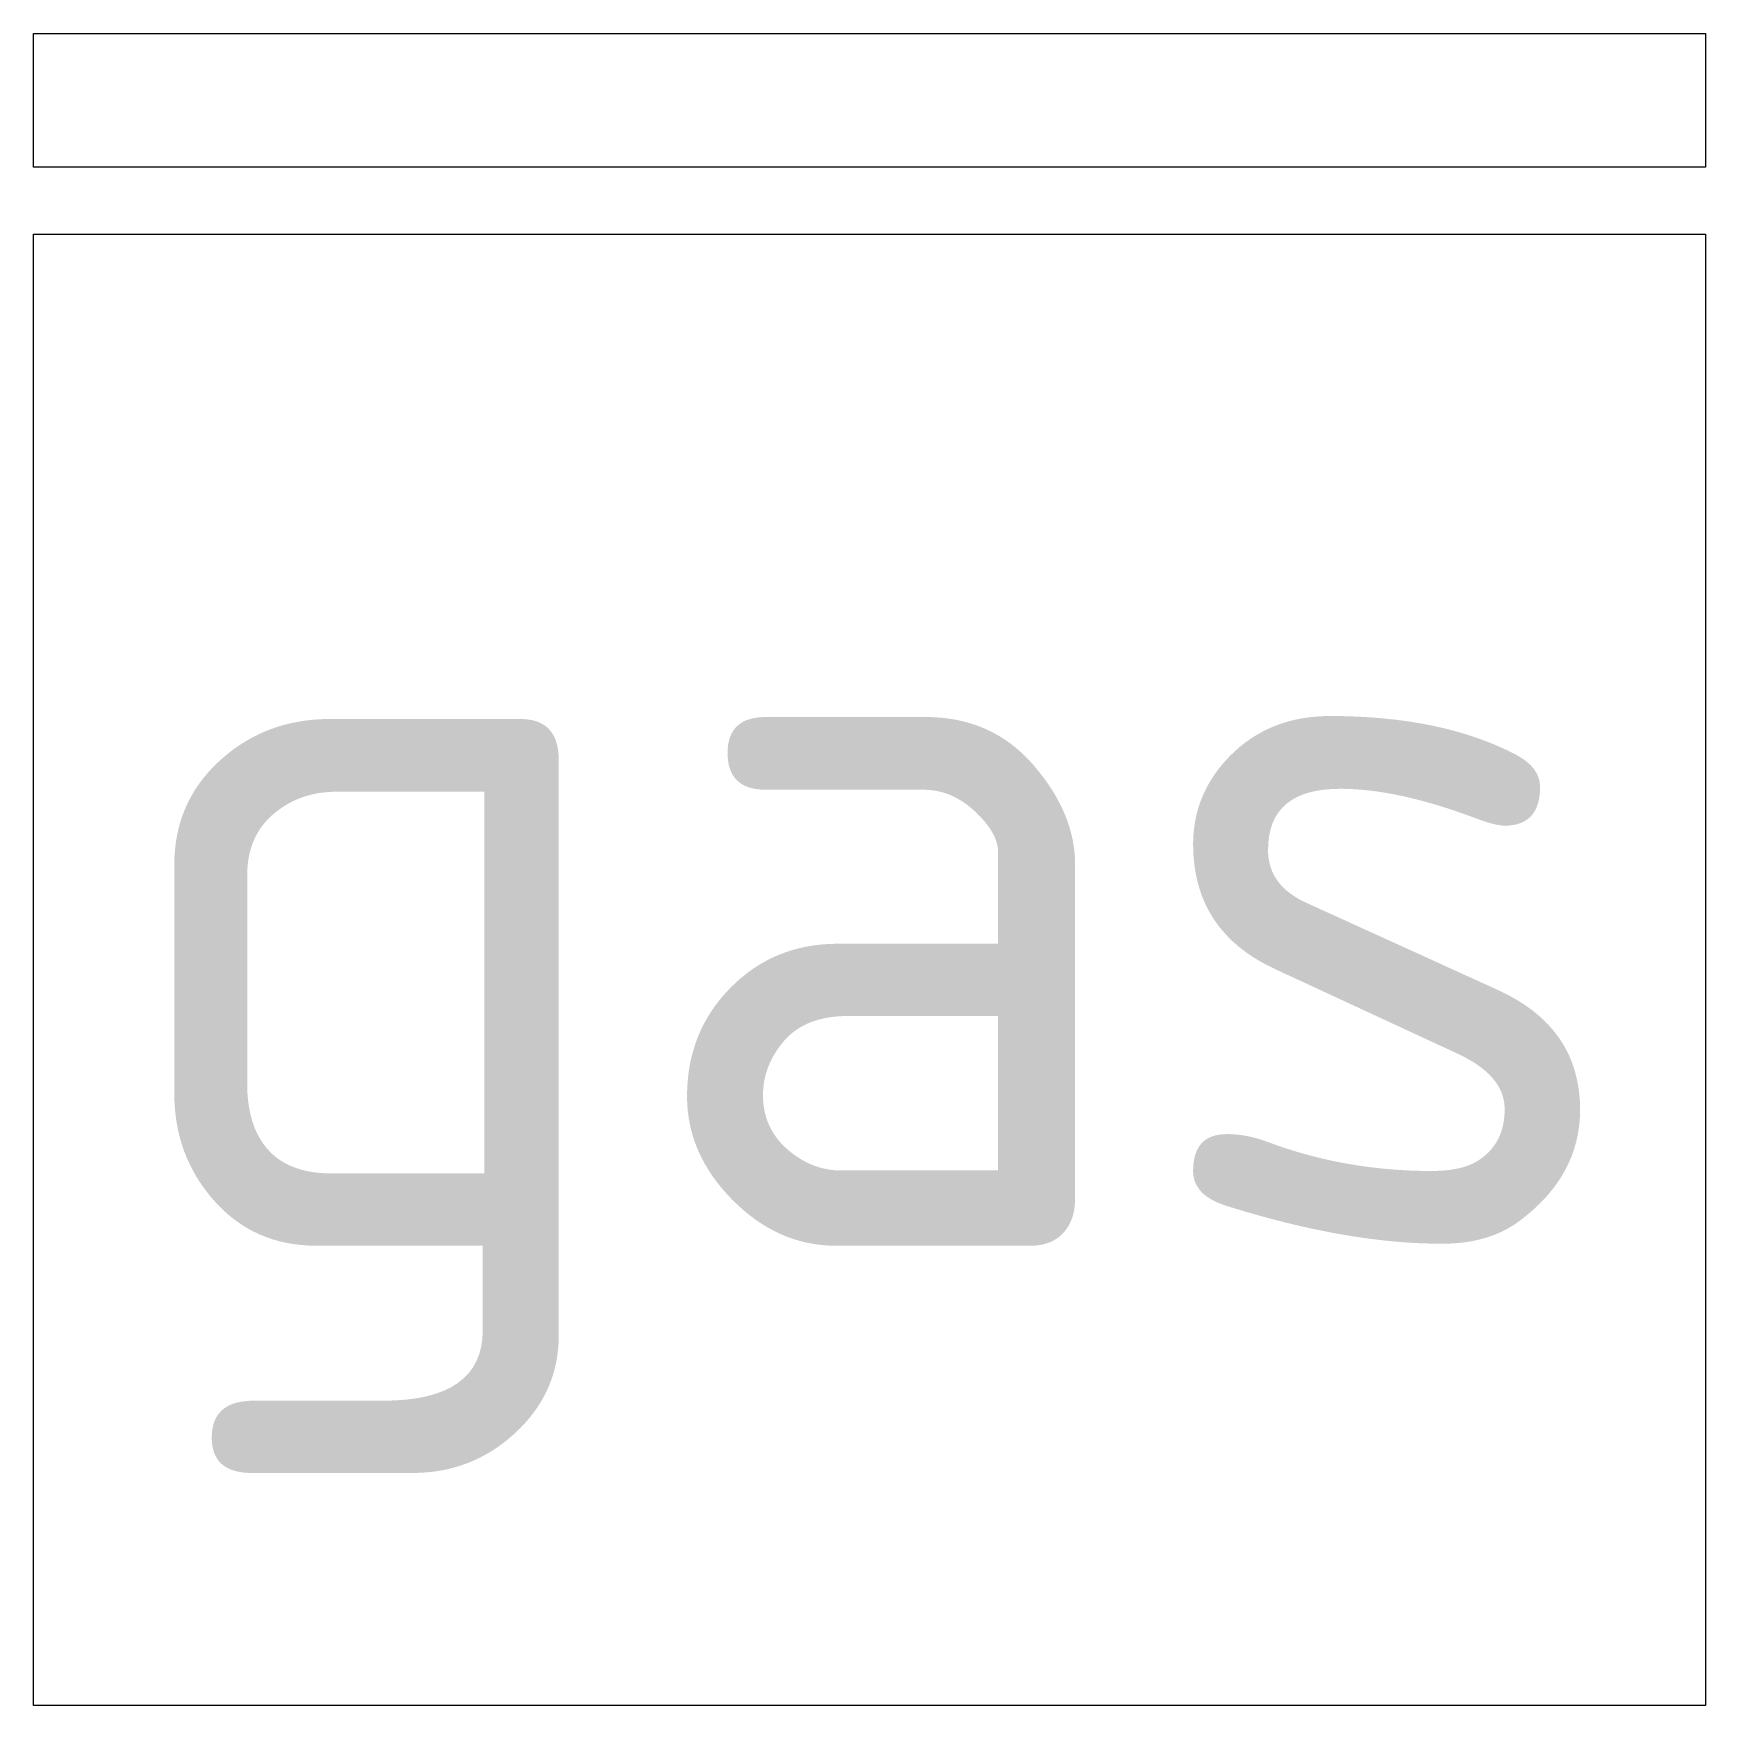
# Model space of a CAD drawing. Extents: x -2 to 2, y -2 to 2.
import ezdxf
from ezdxf.enums import TextEntityAlignment as Align

# ---------------------------------------------------------------- set-up
doc = ezdxf.new("R2010")
doc.units = 0
doc.styles.add('NLCS-ISO', font='NLCS-ISO.ttf')

msp = doc.modelspace()

# ---------------------------------------------------------------- linework, layer by layer
at = {"lineweight": 18}
for points in [[(-2, 2), (2, 2), (2, 1.68), (-2, 1.68)], [(-2, 1.52), (2, 1.52), (2, -2), (-2, -2)]]:
    msp.add_lwpolyline(points, close=True, dxfattribs=at)

# ---------------------------------------------------------------- texts
at = {"lineweight": 18, "style": 'NLCS-ISO'}
msp.add_text('gas', height=1.8, dxfattribs=at).set_placement((0, 0), align=Align.MIDDLE_CENTER)

doc.saveas('drawing.dxf')
